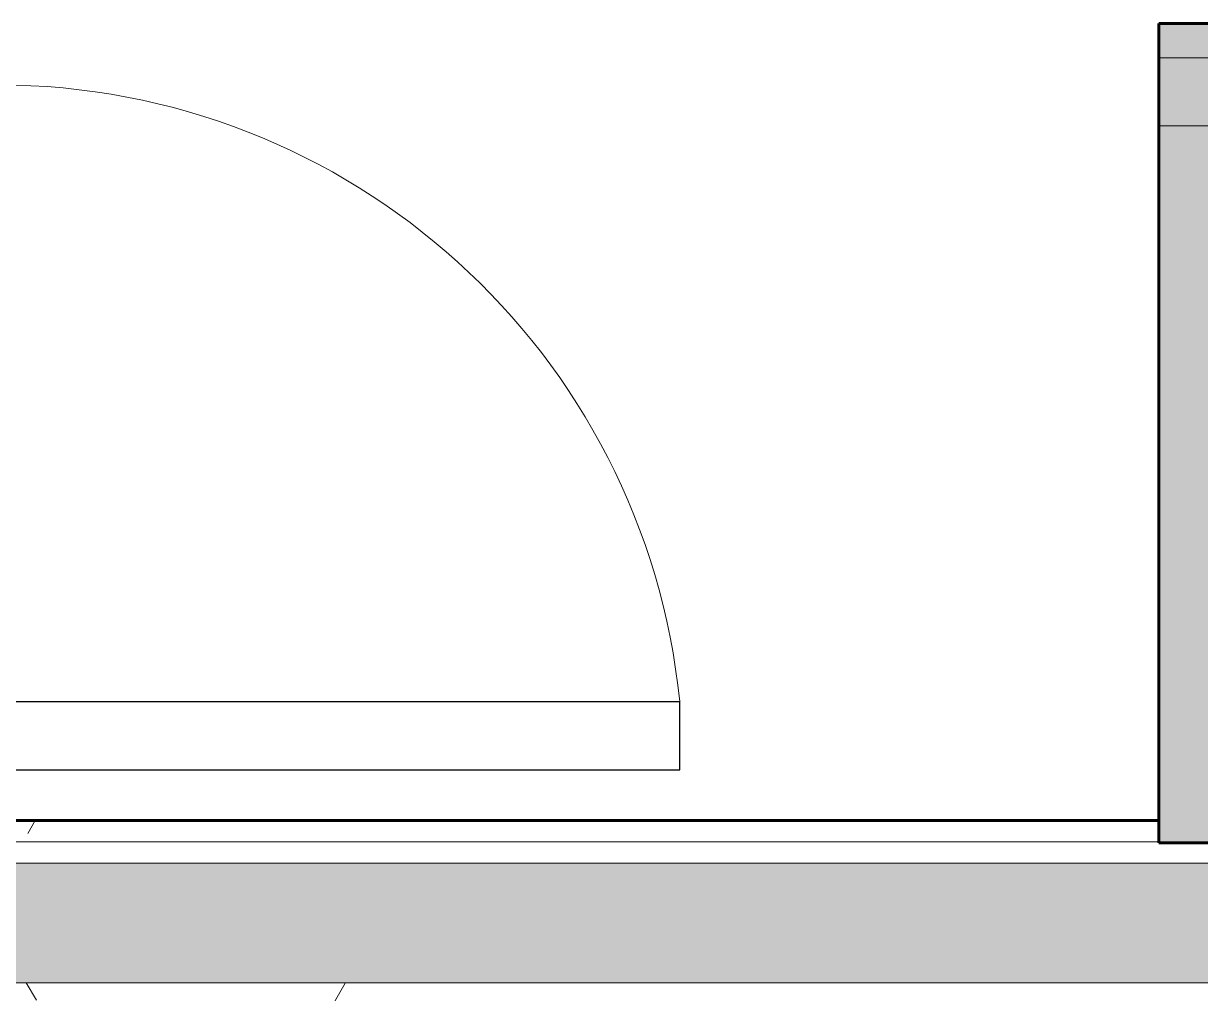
# Model space of a CAD drawing. Header units: inches. Extents: x -4061 to -1937, y 10959 to 12323.
# Drawn here: x -2895.65 to -2861.18, y 11717.58 to 11745.99 of the extents above; entities that cross this region are included whole.
import ezdxf

# ---------------------------------------------------------------- set-up
doc = ezdxf.new("R2010")
doc.units = ezdxf.units.IN
doc.header["$MEASUREMENT"] = 0
for name, color, linetype, lineweight in [('0-1', 7, 'Continuous', 5), ('0-2', 10, 'Continuous', 18), ('A-DOOR-1', 7, 'Continuous', 9), ('A-DOOR-2', 50, 'Continuous', 30), ('A-WALL', 113, 'Continuous', 18), ('A-WALL-PATT-6', 111, 'Continuous', 9), ('I-WALL-2', 2, 'Continuous', 60), ('Q-CASE-1', 53, 'Continuous', 9), ('Q-CASE-2', 250, 'Continuous', 60), ('Q-CASE-3', 7, 'Continuous', 9)]:
    doc.layers.add(name, color=color, linetype=linetype, lineweight=lineweight)
pattern_1 = [(0, (0, 0), (20.48, 5.12), [0.845, -14.515, 0.845, -14.515, -81.92]), (0, (0, 0), (20.48, 5.12), [-30.72, 0.845, -29.875, 0.845, -14.515, -35.84]), (0, (0, 0), (20.48, 5.12), [-76.8, 0.845, -9.395, 0.845, -24.755]), (120, (7.68, 2.56), (-14.67405, 15.1762003), [0.845, -14.515, 0.845, -14.515, -81.92]), (120, (7.68, 2.56), (-14.67405, 15.1762003), [-30.72, 0.845, -29.875, 0.845, -14.515, -35.84]), (120, (7.68, 2.56), (-14.67405, 15.1762003), [-76.8, 0.845, -9.395, 0.845, -24.755]), (240, (10.24, 12.8), (-5.80595, -20.2962003), [0.845, -14.515, 0.845, -14.515, -81.92]), (240, (10.24, 12.8), (-5.80595, -20.2962003), [-30.72, 0.845, -29.875, 0.845, -14.515, -35.84]), (240, (10.24, 12.8), (-5.80595, -20.2962003), [-76.8, 0.845, -9.395, 0.845, -24.755])]

# ---------------------------------------------------------------- blocks, each defined once
blk = doc.blocks.new('OD_CW_Base Cabinet - OD_CW_Base Cabinet-1913675-ENLARGED RCP - 1ST FLOOR PLAN - EAST')
at = {"layer": 'Q-CASE-1'}
for points in [[(25.808, 24), (0.738, 24), (0.738, 3), (59.138, 3), (59.138, 24), (56.467, 24)], [(59.138, 3), (0.738, 3), (0.738, 1), (59.138, 1)], [(56.467, 1), (0.738, 1), (0.738, 0), (59.138, 0), (59.138, 1)]]:
    blk.add_hatch(color=256, dxfattribs=at).paths.add_polyline_path(points, flags=0)
at = {"layer": 'Q-CASE-2'}
for p, q in [((59.138, 24), (0.738, 24)), ((59.138, 0), (59.138, 24)), ((0.738, 0), (59.138, 0))]:
    blk.add_line(p, q, dxfattribs=at)
at = {"layer": 'Q-CASE-3'}
for p, q in [((0.738, 24), (59.138, 24)), ((59.138, 3), (59.138, 24)), ((0.738, 3), (59.138, 3)), ((59.138, 1), (59.138, 3)), ((0.738, 1), (59.138, 1)), ((0.738, 1), (59.138, 1)), ((59.138, 0), (59.138, 1)), ((0.738, 0), (59.138, 0))]:
    blk.add_line(p, q, dxfattribs=at)
blk = doc.blocks.new('Single-Flush - CLOSET-1720159-ENLARGED RCP - 1ST FLOOR PLAN - EAST')
at = {"layer": 'A-DOOR-1'}
blk.add_arc((10, 2.375), 20.067, 95.7201, 180, dxfattribs=at)
at = {"layer": 'A-DOOR-2'}
for p, q in [((8, 2.375), (8, 22.342)), ((10, 22.342), (8, 22.342)), ((10, 2.375), (10, 22.342)), ((10, 2.375), (8, 2.375))]:
    blk.add_line(p, q, dxfattribs=at)
blk = doc.blocks.new('CTR - 1st Phase - Unit Layouts_rvt-1-ENLARGED RCP - 1ST FLOOR PLAN - EAST')
at = {"layer": '0-2'}
for name, p, rotation in [('OD_CW_Base Cabinet - OD_CW_Base Cabinet-1913675-ENLARGED RCP - 1ST FLOOR PLAN - EAST', (-2803.26, 11745.989), 180), ('Single-Flush - CLOSET-1720159-ENLARGED RCP - 1ST FLOOR PLAN - EAST', (-2898.772, 11734.125), 270.000000000029)]:
    blk.add_blockref(name, p, dxfattribs=dict(at, rotation=rotation))

msp = doc.modelspace()

# ---------------------------------------------------------------- hatches: boundary and pattern name
at = {"layer": 'A-WALL-PATT-6'}
h = msp.add_hatch(dxfattribs=at)
h.set_pattern_fill('FP_1', color=256, style=0, pattern_type=2)
h.set_pattern_definition(pattern_1)
h.paths.add_polyline_path([(-2933.149, 11722.014), (-2862.397, 11722.014), (-2862.397, 11722.639), (-2933.149, 11722.639)], flags=0)
h.paths.add_polyline_path([(-3066.797, 11722.014), (-3066.797, 11722.639), (-3066.924, 11722.639), (-3066.924, 11722.014)], flags=0)
h.paths.add_polyline_path([(-2803.372, 11722.014), (-2803.372, 11722.113), (-2803.899, 11722.639), (-2803.997, 11722.639), (-2803.997, 11722.014)], flags=0)
h.paths.add_polyline_path([(-3008.397, 11722.014), (-2937.899, 11722.014), (-2937.899, 11722.639), (-3008.397, 11722.639), (-3008.397, 11722.299)], flags=0)
h = msp.add_hatch(dxfattribs=at)
h.set_pattern_fill('FP_1', color=256, style=0, pattern_type=2)
h.set_pattern_definition(pattern_1)
h.paths.add_polyline_path([(-2803.997, 11721.389), (-2803.372, 11721.393), (-2803.372, 11722.014), (-2933.774, 11722.014), (-2933.774, 11721.389), (-2829.068, 11721.389)], flags=0)
h.paths.add_polyline_path([(-3066.797, 11721.389), (-2937.274, 11721.389), (-2937.274, 11722.014), (-3008.397, 11722.014), (-3008.397, 11721.864), (-3066.797, 11721.864), (-3066.797, 11722.014), (-3066.924, 11722.014), (-3066.924, 11721.389)], flags=0)
h = msp.add_hatch(dxfattribs=at)
h.set_pattern_fill('FP_17', color=256, style=0, pattern_type=2)
h.set_pattern_definition([(161.57, (0.32, 0.32), (-2.560496185, -0.000537386), [0, -18.214, 2.022, 0]), (18.43, (-0.32, 0.32), (-2.560496185, 0.000537386), [0, -18.214, 2.022, 0]), (108.43, (0.32, 0.32), (1.27922091, -6.400876726), [6.07, -14.166]), (71.57, (-0.32, 0.32), (1.27922091, 6.400876726), [6.07, -14.166])])
h.paths.add_polyline_path([(-3068.174, 11717.889), (-2799.149, 11717.889), (-2799.149, 11721.389), (-2799.247, 11721.389), (-2799.247, 11720.739), (-2801.999, 11720.739), (-2802.649, 11721.389), (-3066.924, 11721.389), (-3066.924, 11720.739), (-3068.174, 11720.739), (-3068.174, 11718.495)], flags=0)
h = msp.add_hatch(dxfattribs=at)
h.set_pattern_fill('FP_1', color=256, style=0, pattern_type=2)
h.set_pattern_definition(pattern_1)
h.paths.add_polyline_path([(-2813.738, 11717.264), (-2798.524, 11717.264), (-2798.524, 11717.889), (-3071.674, 11717.889), (-3071.655, 11717.264), (-2829.068, 11717.264)], flags=0)

# ---------------------------------------------------------------- linework, layer by layer
at = {"layer": 'A-WALL'}
for p, q in [((-2862.397, 11722.014), (-2933.149, 11722.014)), ((-2802.649, 11721.389), (-2933.774, 11721.389)), ((-2799.149, 11717.889), (-3071.674, 11717.889))]:
    msp.add_line(p, q, dxfattribs=at)
at = {"layer": 'I-WALL-2'}
msp.add_line((-2932.524, 11722.639), (-2862.397, 11722.639), dxfattribs=at)

# ---------------------------------------------------------------- block references
at = {"layer": '0-1'}
msp.add_blockref('CTR - 1st Phase - Unit Layouts_rvt-1-ENLARGED RCP - 1ST FLOOR PLAN - EAST', (0, 0), dxfattribs=at)

doc.saveas('drawing.dxf')
